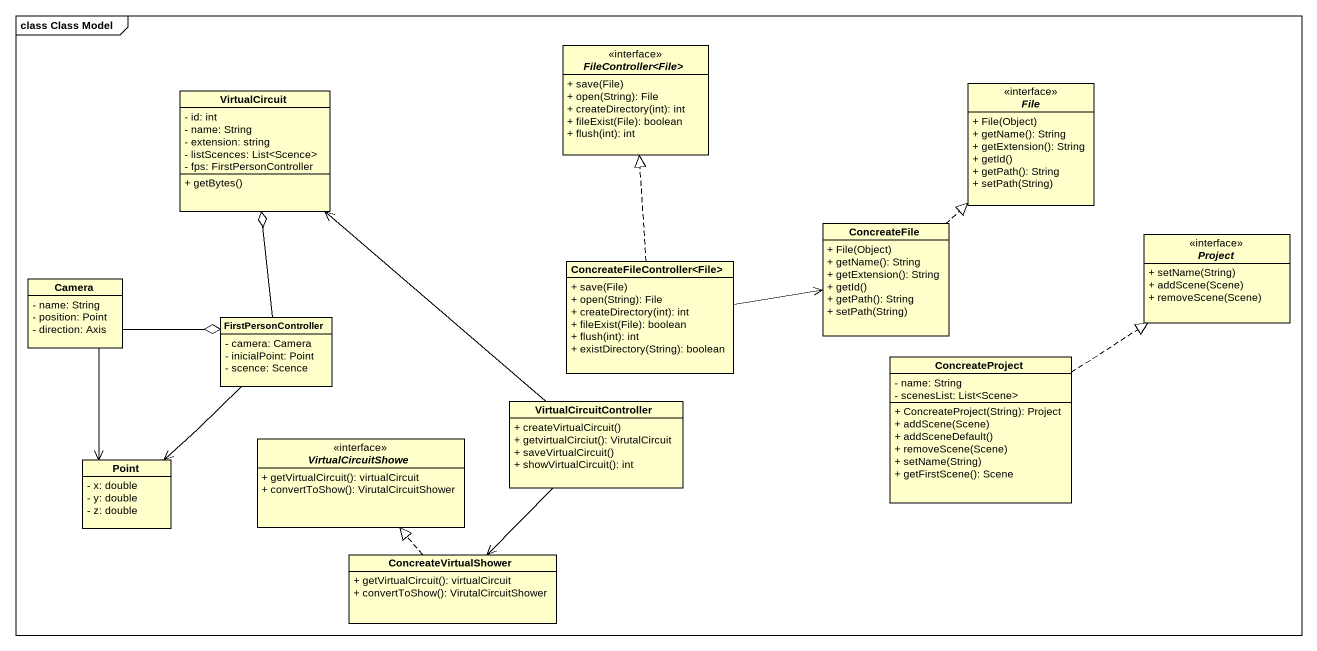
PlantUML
@startuml
mainframe class Class Model
hide circle
hide empty members
skinparam classAttributeIconSize 0
interface "FileController<File>" as FileController_File {
  + save(File)
  + open(String): File
  + createDirectory(int): int
  + fileExist(File): boolean
  + flush(int): int
}
class VirtualCircuit {
  - id: int
  - name: String
  - extension: string
  - listScences: List<Scence>
  - fps: FirstPersonController
  + getBytes()
}
interface "File" as File_ {
  + File(Object)
  + getName(): String
  + getExtension(): String
  + getId()
  + getPath(): String
  + setPath(String)
}
class ConcreateFile {
  + File(Object)
  + getName(): String
  + getExtension(): String
  + getId()
  + getPath(): String
  + setPath(String)
}
interface Project {
  + setName(String)
  + addScene(Scene)
  + removeScene(Scene)
}
class Camera {
  - name: String
  - position: Point
  - direction: Axis
}
class "ConcreateFileController<File>" as ConcreateFileController_File {
  + save(File)
  + open(String): File
  + createDirectory(int): int
  + fileExist(File): boolean
  + flush(int): int
  + existDirectory(String): boolean
}
class FirstPersonController {
  - camera: Camera
  - inicialPoint: Point
  - scence: Scence
}
class ConcreateProject {
  - name: String
  - scenesList: List<Scene>
  + ConcreateProject(String): Project
  + addScene(Scene)
  + addSceneDefault()
  + removeScene(Scene)
  + setName(String)
  + getFirstScene(): Scene
}
class VirtualCircuitController {
  + createVirtualCircuit()
  + getvirtualCirciut(): VirutalCircuit
  + saveVirtualCircuit()
  + showVirtualCircuit(): int
}
class Point {
  - x: double
  - y: double
  - z: double
}
interface VirtualCircuitShowe {
  + getVirtualCircuit(): virtualCircuit
  + convertToShow(): VirutalCircuitShower
}
class ConcreateVirtualShower {
  + getVirtualCircuit(): virtualCircuit
  + convertToShow(): VirutalCircuitShower
}
ConcreateFile .up.|> File_
Camera -right-o FirstPersonController
Camera --> Point
ConcreateFileController_File .up.|> FileController_File
ConcreateFileController_File -right-> ConcreateFile
FirstPersonController -up-o VirtualCircuit
FirstPersonController --> Point
ConcreateProject .up.|> Project
VirtualCircuitController -up-> VirtualCircuit
VirtualCircuitController --> ConcreateVirtualShower
ConcreateVirtualShower .up.|> VirtualCircuitShowe
@enduml
